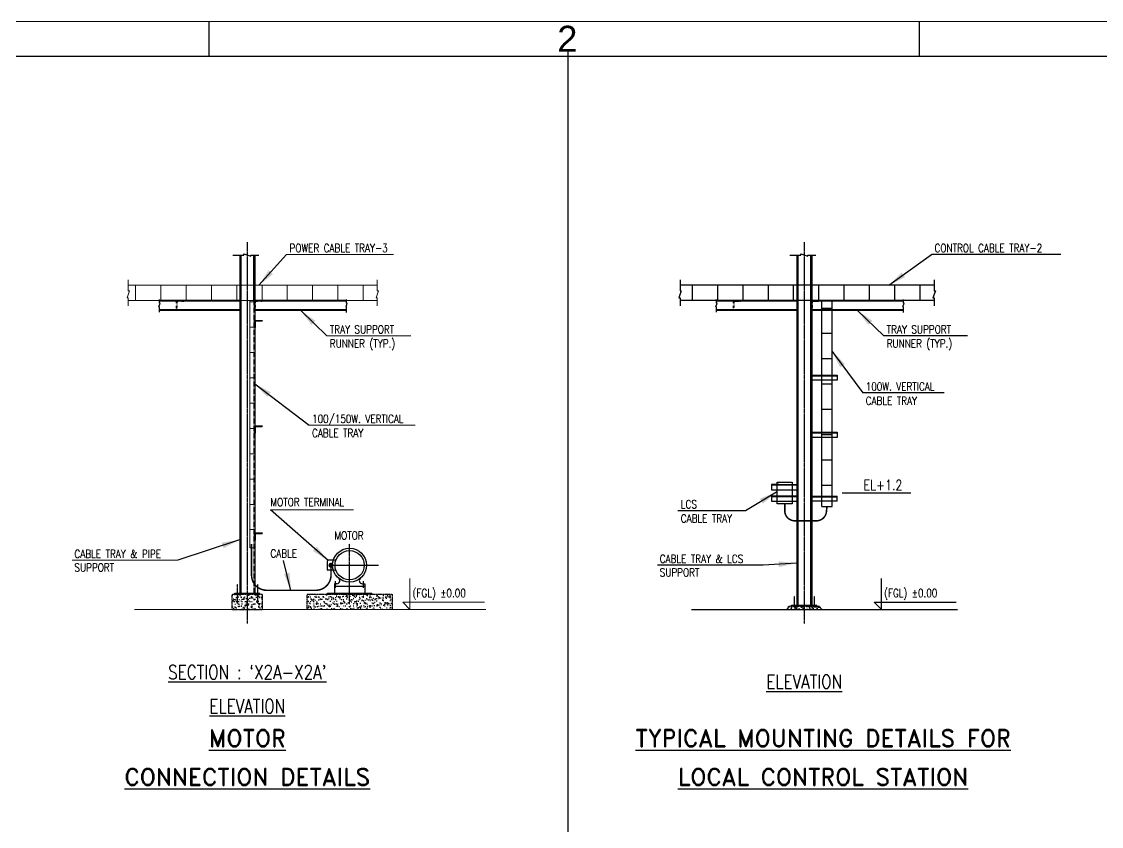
# Model space of a CAD drawing. Header units: inches. Extents: x 8618018 to 8935006, y 2431589 to 2567223.
# Drawn here: x 8806956 to 8833645, y 2511880 to 2531757 of the extents above; entities that cross this region are included whole.
import ezdxf
from ezdxf.enums import TextEntityAlignment as Align

# ---------------------------------------------------------------- set-up
doc = ezdxf.new("R2010")
doc.units = ezdxf.units.IN
doc.header["$MEASUREMENT"] = 0
for name, pattern in [('CENTER', [2, 1.25, -0.25, 0.25, -0.25]), ('HIDDEN', [0.375, 0.25, -0.125]), ('PHANTOM2', [1.25, 0.625, -0.125, 0.125, -0.125, 0.125, -0.125])]:
    doc.linetypes.add(name, pattern=pattern)
for name, color, linetype in [('AC Text', 7, 'Continuous'), ('BOM', 252, 'Continuous'), ('CCT', 4, 'Continuous'), ('Civil', 252, 'Continuous'), ('DRG', 252, 'Continuous'), ('TRAY', 1, 'Continuous')]:
    doc.layers.add(name, color=color, linetype=linetype)
doc.layers.add('DIM', color=252, linetype='Continuous', lineweight=13)
doc.layers.add('PCT', color=2, linetype='Continuous', lineweight=15)
doc.styles.add('ISOCPEUR', font='isocpeur.ttf')
doc.styles.add('ROMANS', font='ROMANS.shx', dxfattribs={"width": 0.8})
doc.styles.add('RS1', font='ROMANS.shx', dxfattribs={"width": 0.8})
doc.styles.get("Standard").update_dxf_attribs({"font": 'arial.ttf'})
doc.styles.add('TIT', font='romand.shx')
doc.dimstyles.new('DIM', dxfattribs={"dimscale": 175, "dimtxt": 2.5, "dimasz": 2.5, "dimexe": 0.875, "dimexo": 0.875, "dimgap": 1, "dimtad": 1, "dimdec": 0, "dimzin": 9, "dimdsep": 46, "dimtxsty": 'ISOCPEUR', "dimblk": 'OBLIQUE', "dimcen": 0.09, "dimclrd": 256, "dimclre": 256, "dimclrt": 252, "dimadec": 0, "dimazin": 0, "dimtfac": 1, "dimtdec": 0, "dimtmove": 0, "dimatfit": 3, "dimfxl": 1, "dimtfill": 1, "dimtolj": 1, "dimtzin": 0, "dimarcsym": 0})

# ---------------------------------------------------------------- blocks, each defined once
blk = doc.blocks.new('A1')
at = {"layer": 'BOM', "color": 7}
blk.add_line((5.01, 588.92), (836, 588.92), dxfattribs=at)
at = {"layer": 'DIM', "color": 7}
blk.add_line((0, 594), (841, 594), dxfattribs=at)
at = {"layer": 'DRG', "color": 7}
for p, q in [((109.13, 588.97), (109.13, 593.98)), ((213.26, 588.97), (213.26, 593.98))]:
    blk.add_line(p, q, dxfattribs=at)
at = {"color": 7, "style": 'ROMANS'}
for p in [(574.46, 35.06), (574.46, 25.99)]:
    blk.add_attdef('-', text='', height=3.2, dxfattribs=at).set_placement(p, align=Align.CENTER)
blk.add_attdef('REVNO.', (623.63, 25.56), '', height=3.2, dxfattribs=at)
at = {"layer": 'AC Text', "color": 7, "style": 'ROMANS'}
for tag, p in [('DRAWN____BY', (536.24, 17.62)), ('CHECKED_____BY', (574.6, 17.8)), ('APPROVED_____BY', (613.13, 17.62))]:
    blk.add_attdef(tag, p, '', height=2, dxfattribs=at)
at = {"layer": 'DRG', "color": 7}
blk.add_text('2', height=3.8, dxfattribs=at).set_placement((160.16, 589.59))
blk = doc.blocks.new('_Oblique')
at = {"color": 0, "linetype": 'ByBlock', "lineweight": -2}
blk.add_line((-0.5, -0.5), (0.5, 0.5), dxfattribs=at)

msp = doc.modelspace()

# ---------------------------------------------------------------- hatches: boundary and pattern name
at = {"layer": 'CCT'}
h = msp.add_hatch(dxfattribs=at)
h.set_pattern_fill('ANSI31', color=256, scale=5000, angle=45, style=0)
h.set_pattern_definition([(90, (64762912.86, -22277192), (-625, 1e-13), [])])
h.paths.add_polyline_path([(8829512.2, 2524870.5), (8829512.2, 2524934.1), (8829482.4, 2524934.1), (8829542.1, 2525108.7), (8829512.2, 2525108.7), (8829512.2, 2525245.5), (8823231.8, 2525245.5), (8823231.8, 2525108.7), (8823261.7, 2525108.7), (8823202, 2524934.1), (8823231.8, 2524934.1), (8823231.8, 2524870.5)])
h = msp.add_hatch(dxfattribs=at)
h.set_pattern_fill('ANSI31', color=256, scale=5000, angle=315, style=0)
h.set_pattern_definition([(0, (64756551.2, -22277192), (2e-13, 625), [])])
h.paths.add_polyline_path([(8826986.6, 2524870.5), (8826736.6, 2524870.5), (8826736.6, 2519830.1), (8826986.6, 2519830.1)])
at = {"layer": 'Civil'}
h = msp.add_hatch(dxfattribs=at)
h.set_pattern_fill('AR-SAND', color=256, scale=62.5, style=0)
h.set_pattern_definition([(37.5, (64742786.79, -22277192.01), (-3.93708488, 120.42648556), [0, -95, 0, -106.25, 0, -101.5625]), (7.5, (64742786.79, -22277192.01), (110.6110441, 176.38412908), [0, -51.25, 0, -85.625, 0, -32.8125]), (327.5, (64742709.91, -22277192.01), (194.63386636, 0.35369085), [0, -31.25, 0, -112.5, 0, -146.875]), (317.5, (64742709.91, -22277192.01), (187.8829128, 54.8547228), [0, -15.625, 0, -73.75, 0, -84.375])])
h.paths.add_polyline_path([(8812910.4, 2517241), (8812910.4, 2517616), (8812160.4, 2517616), (8812160.4, 2517241)])
h = msp.add_hatch(dxfattribs=at)
h.set_pattern_fill('AR-SAND', color=256, scale=62.5, style=0)
h.set_pattern_definition([(37.5, (64750469.81, -22262041.28), (-3.93708488, 120.42648556), [0, -95, 0, -106.25, 0, -101.5625]), (7.5, (64750469.81, -22262041.28), (110.6110441, 176.38412908), [0, -51.25, 0, -85.625, 0, -32.8125]), (327.5, (64750392.94, -22262041.28), (194.63386636, 0.35369085), [0, -31.25, 0, -112.5, 0, -146.875]), (317.5, (64750392.94, -22262041.28), (187.8829128, 54.8547228), [0, -15.625, 0, -73.75, 0, -84.375])])
h.paths.add_polyline_path([(8814013.2, 2517616), (8814013.2, 2517241), (8816113.2, 2517241), (8816113.2, 2517616)])
h = msp.add_hatch(dxfattribs=at)
h.set_pattern_fill('AR-CONC', color=8, scale=25, style=0)
h.set_pattern_definition([(50, (53579916.5, -17313042.71), (179.31504565, -15.68803375), [18.75, -206.25]), (355, (53579916.5, -17313042.71), (-34.6878334, 188.0480334), [15, -165]), (100.4514, (53579931.44, -17313044.02), (144.6273454, 172.3598855), [15.9350475, -175.285528]), (46.1842, (53579916.5, -17312992.71), (266.8102622, -41.3797536), [28.125, -309.375]), (96.6356, (53579938.74, -17312996.16), (233.6656764, 243.5294677), [23.902572, -262.92825]), (351.1842, (53579916.5, -17312992.7), (233.6654863, 243.5296502), [22.5, -247.5]), (21, (53579941.5, -17313005.21), (149.22676303, -100.65472267), [18.75, -206.25]), (326, (53579941.5, -17313005.21), (60.828833, 181.28751126), [15, -165]), (71.4514, (53579953.94, -17313013.6), (210.05565715, 80.6326242), [15.9350475, -175.285528]), (37.5, (53579916.5, -17313042.71), (3.03996383, 83.22346346), [0, -163, 0, -167.5, 0, -165.625]), (7.5, (53579916.5, -17313042.71), (65.76738436, 98.60292797), [0, -95.5, 0, -159.25, 0, -63.125]), (327.5, (53579860.75, -17313042.71), (133.45560904, -5.63871793), [0, -62.5, 0, -195, 0, -258.75]), (317.5, (53579835.75, -17313042.71), (145.79654234, 25.02624558), [0, -81.25, 0, -129.5, 0, -183.75])])
h.paths.add_polyline_path([(8825924.8, 2517316), (8825869.2, 2517241), (8826730.5, 2517241), (8826674.8, 2517316)])
at = {"layer": 'PCT'}
h = msp.add_hatch(dxfattribs=at)
h.set_pattern_fill('ANSI31', color=256, scale=5000, angle=45, style=0)
h.set_pattern_definition([(90, (64749148.5, -22277192), (-625, 1e-13), [])])
h.paths.add_polyline_path([(8815747.8, 2524870.5), (8815747.8, 2524934.1), (8815718, 2524934.1), (8815777.7, 2525108.7), (8815747.8, 2525108.7), (8815747.8, 2525245.5), (8809467.4, 2525245.5), (8809467.4, 2525108.7), (8809497.3, 2525108.7), (8809437.6, 2524934.1), (8809467.4, 2524934.1), (8809467.4, 2524870.5)])
h = msp.add_hatch(dxfattribs=at)
h.set_pattern_fill('ANSI31', color=256, scale=5000, angle=135, style=0)
h.set_pattern_definition([(180, (64750469.8, -22262041.3), (-1e-13, -625), [])])
h.paths.add_polyline_path([(8812722.2, 2524870.5), (8812597.2, 2524870.5), (8812597.2, 2518761.2), (8812722.2, 2518761.2)])

# ---------------------------------------------------------------- linework, layer by layer
for p, q in [((8820454.2, 2531048.4), (8820454.2, 2511476.7)), ((8812177.7, 2525991), (8812451.1, 2525991)), ((8812348.7, 2525991), (8812348.7, 2517641)), ((8812378.4, 2525991), (8812378.4, 2517641)), ((8812451.1, 2526020.8), (8812625.7, 2525961.1)), ((8812451.1, 2525991), (8812451.1, 2526020.8)), ((8812625.7, 2525991), (8812818.7, 2525991)), ((8812625.7, 2525961.1), (8812625.7, 2525991)), ((8812692.5, 2524870.5), (8812692.5, 2525991)), ((8812722.2, 2525991), (8812722.2, 2517641)), ((8825942, 2525991), (8826215.5, 2525991)), ((8826113.1, 2525991), (8826113.1, 2517341)), ((8826142.8, 2525991), (8826142.8, 2517341)), ((8826215.5, 2526020.8), (8826390.1, 2525961.1)), ((8826215.5, 2525991), (8826215.5, 2526020.8)), ((8826390.1, 2525991), (8826583, 2525991)), ((8826390.1, 2525961.1), (8826390.1, 2525991)), ((8826456.9, 2525991), (8826456.9, 2517341)), ((8826486.6, 2525991), (8826486.6, 2517341)), ((8810349.9, 2524713.9), (8810379.7, 2524801.3)), ((8810364.8, 2524801.3), (8810364.8, 2524897.7)), ((8812348.7, 2524870.5), (8810364.8, 2524870.5)), ((8812348.7, 2524855.5), (8810364.8, 2524855.5)), ((8810379.7, 2524801.3), (8810364.8, 2524801.3)), ((8814989.4, 2524870.5), (8812722.2, 2524870.5)), ((8814989.4, 2524855.5), (8812722.2, 2524855.5)), ((8814974.5, 2524713.5), (8815004.3, 2524800.8)), ((8814989.4, 2524800.8), (8814989.4, 2524897.3)), ((8815004.3, 2524800.8), (8814989.4, 2524800.8)), ((8824114.2, 2524713.9), (8824144.1, 2524801.3)), ((8824129.2, 2524801.3), (8824129.2, 2524897.7)), ((8826113.1, 2524870.5), (8824129.2, 2524870.5)), ((8826113.1, 2524855.5), (8824129.2, 2524855.5)), ((8824144.1, 2524801.3), (8824129.2, 2524801.3)), ((8828753.8, 2524870.5), (8826486.6, 2524870.5)), ((8828753.8, 2524855.5), (8826486.6, 2524855.5)), ((8828738.9, 2524713.5), (8828768.7, 2524800.8)), ((8828753.8, 2524800.8), (8828753.8, 2524897.3)), ((8828768.7, 2524800.8), (8828753.8, 2524800.8)), ((8810364.8, 2524713.9), (8810349.9, 2524713.9)), ((8810364.8, 2524577.2), (8810364.8, 2524713.9)), ((8812348.7, 2524635.5), (8810364.8, 2524635.5)), ((8812348.7, 2524620.5), (8810364.8, 2524620.5)), ((8814989.4, 2524635.5), (8812722.2, 2524635.5)), ((8814989.4, 2524620.5), (8812722.2, 2524620.5)), ((8814989.4, 2524713.5), (8814974.5, 2524713.5)), ((8814989.4, 2524576.8), (8814989.4, 2524713.5)), ((8824129.2, 2524713.9), (8824114.2, 2524713.9)), ((8824129.2, 2524577.2), (8824129.2, 2524713.9)), ((8826113.1, 2524635.5), (8824129.2, 2524635.5)), ((8826113.1, 2524620.5), (8824129.2, 2524620.5)), ((8828753.8, 2524635.5), (8826486.6, 2524635.5)), ((8828753.8, 2524620.5), (8826486.6, 2524620.5)), ((8828753.8, 2524713.5), (8828738.9, 2524713.5)), ((8828753.8, 2524576.8), (8828753.8, 2524713.5)), ((8812722.2, 2524379.1), (8812909.7, 2524379.1)), ((8812722.2, 2524191.6), (8812722.2, 2524379.1)), ((8812737.2, 2524206.6), (8812737.2, 2524349.1)), ((8812752.2, 2524364.1), (8812894.7, 2524364.1)), ((8826486.6, 2523022.7), (8827112.3, 2523022.7)), ((8826486.6, 2523007.7), (8827112.3, 2523007.7)), ((8827112.3, 2522897.7), (8826486.6, 2522897.7)), ((8827112.3, 2523022.7), (8827112.3, 2522897.7)), ((8812722.2, 2521587.3), (8812722.2, 2521774.8)), ((8812722.2, 2521774.8), (8812909.7, 2521774.8)), ((8812737.2, 2521602.3), (8812737.2, 2521744.8)), ((8812752.2, 2521759.8), (8812894.7, 2521759.8)), ((8826486.6, 2521613.6), (8827112.3, 2521613.6)), ((8826486.6, 2521598.6), (8827112.3, 2521598.6)), ((8827112.3, 2521613.6), (8827112.3, 2521488.6)), ((8827112.3, 2521488.6), (8826486.6, 2521488.6)), ((8825674.8, 2520321), (8825487.3, 2520321)), ((8825487.3, 2520321), (8825487.3, 2520196)), ((8826113.1, 2520306), (8825487.3, 2520306)), ((8825487.3, 2520196), (8825674.8, 2520196)), ((8825674.8, 2520321), (8826113.1, 2520321)), ((8825674.8, 2520196), (8826113.1, 2520196)), ((8825487.3, 2520036.7), (8825487.3, 2519911.7)), ((8826113.1, 2520036.7), (8825487.3, 2520036.7)), ((8826113.1, 2520021.7), (8825487.3, 2520021.7)), ((8826486.6, 2520036.7), (8827112.3, 2520036.7)), ((8826486.6, 2520021.7), (8827112.3, 2520021.7)), ((8825487.3, 2519911.7), (8826113.1, 2519911.7)), ((8827112.3, 2519911.7), (8826486.6, 2519911.7)), ((8812722.2, 2519127.8), (8812909.7, 2519127.8)), ((8812722.2, 2518940.3), (8812722.2, 2519127.8)), ((8812737.2, 2518955.3), (8812737.2, 2519097.8)), ((8812752.2, 2519112.8), (8812894.7, 2519112.8))]:
    msp.add_line(p, q)
at = {"linetype": 'CENTER'}
for p, q in [((8812535.4, 2526309.5), (8812535.4, 2516895.4)), ((8826299.8, 2526309.5), (8826299.8, 2516895.4)), ((8815063.2, 2517435), (8815063.2, 2518862.1)), ((8814549.3, 2518330.4), (8815775.6, 2518330.4)), ((8812285.8, 2517864.1), (8812285.8, 2517386.1)), ((8812785.1, 2517864.1), (8812785.1, 2517386.1))]:
    msp.add_line(p, q, dxfattribs=at)
at = {"linetype": 'HIDDEN'}
for p, q in [((8810785.4, 2524681.9), (8810785.4, 2524869.4)), ((8810785.4, 2524869.4), (8810972.9, 2524869.4)), ((8810800.4, 2524696.9), (8810800.4, 2524839.4)), ((8810815.4, 2524854.4), (8810957.9, 2524854.4)), ((8812692.5, 2524870.5), (8812692.5, 2517641)), ((8812722.2, 2524683), (8812722.2, 2524870.5)), ((8812722.2, 2524870.5), (8812909.7, 2524870.5)), ((8812737.2, 2524698), (8812737.2, 2524840.5)), ((8812752.2, 2524855.5), (8812894.7, 2524855.5)), ((8824549.8, 2524681.9), (8824549.8, 2524869.4)), ((8824549.8, 2524869.4), (8824737.3, 2524869.4)), ((8824564.8, 2524696.9), (8824564.8, 2524839.4)), ((8824579.8, 2524854.4), (8824722.3, 2524854.4)), ((8826486.6, 2524683), (8826486.6, 2524870.5)), ((8826486.6, 2524870.5), (8826674.1, 2524870.5)), ((8826501.6, 2524698), (8826501.6, 2524840.5)), ((8826516.6, 2524855.5), (8826659.1, 2524855.5))]:
    msp.add_line(p, q, dxfattribs=at)
at = {"color": 8, "linetype": 'CENTER'}
for p, q in [((8826050.2, 2517564.1), (8826050.2, 2517286.1)), ((8826549.5, 2517564.1), (8826549.5, 2517286.1))]:
    msp.add_line(p, q, dxfattribs=at)
at = {"linetype": 'HIDDEN'}
for centre, start, end in [((8810815.4, 2524839.4), 90, 180), ((8810957.9, 2524869.4), 270, 0), ((8812752.2, 2524840.5), 90, 180), ((8812894.7, 2524870.5), 270, 0), ((8824579.8, 2524839.4), 90, 180), ((8824722.3, 2524869.4), 270, 0), ((8826516.6, 2524840.5), 90, 180), ((8826659.1, 2524870.5), 270, 0), ((8810785.4, 2524696.9), 270, 0), ((8812722.2, 2524698), 270, 0), ((8824549.8, 2524696.9), 270, 0), ((8826486.6, 2524698), 270, 0)]:
    msp.add_arc(centre, 15, start, end, dxfattribs=at)
for centre, start, end in [((8812722.2, 2524206.6), 270, 0), ((8812752.2, 2524349.1), 90, 180), ((8812894.7, 2524379.1), 270, 0), ((8812722.2, 2521602.3), 270, 0), ((8812752.2, 2521744.8), 90, 180), ((8812894.7, 2521774.8), 270, 0), ((8812894.7, 2519127.8), 270, 0), ((8812722.2, 2518955.3), 270, 0), ((8812752.2, 2519097.8), 90, 180)]:
    msp.add_arc(centre, 15, start, end)
at = {"layer": 'CCT'}
for p, q in [((8832639.4, 2526007.1), (8829448.2, 2526007.1)), ((8823231.8, 2525382.2), (8823231.8, 2525108.7)), ((8829512.2, 2525382.2), (8829512.2, 2525108.7)), ((8823261.7, 2525108.7), (8823202, 2524934.1)), ((8829512.2, 2525245.5), (8823231.8, 2525245.5)), ((8823231.8, 2525108.7), (8823261.7, 2525108.7)), ((8829542.1, 2525108.7), (8829482.4, 2524934.1)), ((8829512.2, 2525108.7), (8829542.1, 2525108.7)), ((8823202, 2524934.1), (8823231.8, 2524934.1)), ((8823231.8, 2524934.1), (8823231.8, 2524741.2)), ((8829512.2, 2524870.5), (8823231.8, 2524870.5)), ((8826736.6, 2519783.1), (8826736.6, 2524870.5)), ((8826986.6, 2519783.1), (8826986.6, 2524870.5)), ((8829482.4, 2524934.1), (8829512.2, 2524934.1)), ((8829512.2, 2524934.1), (8829512.2, 2524741.2)), ((8830338.5, 2523996.4), (8828265.9, 2523996.4)), ((8829762, 2522585.6), (8827747.3, 2522585.6)), ((8827234.8, 2520116.4), (8828938.4, 2520116.4)), ((8824852.4, 2519677.4), (8823177.1, 2519677.4)), ((8825282.6, 2518330.8), (8822672.7, 2518330.8)), ((8828207.6, 2517241), (8828207.6, 2518006.3)), ((8828207.6, 2517241), (8828030.8, 2517417.8)), ((8828030.8, 2517417.8), (8830054.1, 2517417.8)), ((8823514.5, 2517241), (8830086.7, 2517241))]:
    msp.add_line(p, q, dxfattribs=at)
at = {"layer": 'Civil', "linetype": 'PHANTOM2'}
for p, q in [((8812160.4, 2517241), (8812160.4, 2517616)), ((8812160.4, 2517616), (8812910.4, 2517616)), ((8812910.4, 2517241), (8812910.4, 2517616)), ((8814013.2, 2517241), (8814013.2, 2517616)), ((8814013.2, 2517616), (8816113.2, 2517616)), ((8816113.2, 2517616), (8816113.2, 2517241)), ((8812160.4, 2517241), (8812910.4, 2517241))]:
    msp.add_line(p, q, dxfattribs=at)
at = {"layer": 'Civil', "color": 8, "linetype": 'PHANTOM2'}
for p, q in [((8825924.8, 2517316), (8825869.2, 2517241)), ((8825924.8, 2517316), (8826674.8, 2517316)), ((8826674.8, 2517316), (8826730.5, 2517241)), ((8825869.2, 2517241), (8826730.5, 2517241))]:
    msp.add_line(p, q, dxfattribs=at)
at = {"layer": 'PCT'}
for p, q in [((8816145.5, 2526007.1), (8813506.7, 2526007.1)), ((8809592.8, 2525382.2), (8809592.8, 2525108.7)), ((8815747.8, 2525382.2), (8815747.8, 2525108.7)), ((8809622.6, 2525108.7), (8809562.9, 2524934.1)), ((8815747.8, 2525245.5), (8809592.8, 2525245.5)), ((8809592.8, 2525108.7), (8809622.6, 2525108.7)), ((8815777.7, 2525108.7), (8815718, 2524934.1)), ((8815747.8, 2525108.7), (8815777.7, 2525108.7)), ((8809562.9, 2524934.1), (8809592.8, 2524934.1)), ((8809592.8, 2524934.1), (8809592.8, 2524741.2)), ((8815747.8, 2524870.5), (8809592.8, 2524870.5)), ((8812597.2, 2518761.2), (8812597.2, 2524870.5)), ((8812722.2, 2518761.2), (8812722.2, 2524870.5)), ((8815718, 2524934.1), (8815747.8, 2524934.1)), ((8815747.8, 2524934.1), (8815747.8, 2524741.2)), ((8816574.2, 2523996.4), (8814501.5, 2523996.4)), ((8816682.8, 2521788.1), (8814062.5, 2521788.1)), ((8813107, 2519694.9), (8815159.7, 2519694.9)), ((8812597.2, 2518761.2), (8812722.2, 2518761.2)), ((8810817.2, 2518452.4), (8808207.3, 2518452.4)), ((8816553.8, 2517241), (8816553.8, 2518006.3)), ((8816553.8, 2517241), (8816377, 2517417.8)), ((8816377, 2517417.8), (8818400.3, 2517417.8)), ((8809750.2, 2517241), (8818432.9, 2517241))]:
    msp.add_line(p, q, dxfattribs=at)
at = {"layer": 'TRAY'}
for p, q in [((8825630.9, 2519849.2), (8825630.9, 2520383.5)), ((8825630.9, 2520383.5), (8826005.9, 2520383.5)), ((8826005.9, 2520383.5), (8826005.9, 2519849.2)), ((8827112.3, 2519911.7), (8827112.3, 2520036.7)), ((8826005.9, 2519849.2), (8825630.9, 2519849.2)), ((8826736.6, 2519783.1), (8826986.6, 2519783.1)), ((8814515.4, 2518217.9), (8814515.4, 2518442.9)), ((8814679.6, 2518455.4), (8814527.9, 2518455.4)), ((8814679.6, 2518205.4), (8814527.9, 2518205.4)), ((8814688.2, 2517871.5), (8814688.2, 2517809)), ((8814743.8, 2517871.5), (8814688.2, 2517871.5)), ((8814688.2, 2517809), (8814688.2, 2517641)), ((8815438.2, 2517809), (8814688.2, 2517809)), ((8814716, 2517768.9), (8814716, 2517939.5)), ((8815382.5, 2517871.5), (8815438.2, 2517871.5)), ((8815410.3, 2517768.9), (8815410.3, 2517939.5)), ((8815438.2, 2517871.5), (8815438.2, 2517641)), ((8815438.2, 2517871.5), (8815438.2, 2517809)), ((8812222.9, 2517641), (8812847.9, 2517641)), ((8812222.9, 2517616), (8812222.9, 2517641)), ((8812847.9, 2517616), (8812847.9, 2517641)), ((8814513.2, 2517641), (8815613.2, 2517641)), ((8814513.2, 2517616), (8814513.2, 2517641)), ((8815613.2, 2517616), (8815613.2, 2517641))]:
    msp.add_line(p, q, dxfattribs=at)
at = {"layer": 'TRAY', "color": 8}
for p, q in [((8825987.3, 2517341), (8826612.3, 2517341)), ((8825987.3, 2517316), (8825987.3, 2517341)), ((8826612.3, 2517316), (8826612.3, 2517341))]:
    msp.add_line(p, q, dxfattribs=at)
at = {"layer": 'TRAY', "const_width": 37.5}
for points in [[(8825818.4, 2519849.2), (8825818.4, 2519677.3, 0.4142136), (8826068.4, 2519427.3), (8826599.9, 2519427.3, 0.3855877), (8826848.7, 2519652.7), (8826861.6, 2519783.1)], [(8814603.7, 2518330.4), (8814603.7, 2518086.4, -0.4142136), (8814228.7, 2517711.4), (8813015.1, 2517711.4, -0.4142136), (8812640.1, 2518086.4), (8812640.1, 2518852.4)]]:
    msp.add_lwpolyline(points, format="xyb", dxfattribs=at)
at = {"layer": 'TRAY', "const_width": 62.5}
msp.add_lwpolyline([(8814572.5, 2518330.4, 1), (8814635, 2518330.4, 1)], format="xyb", close=True, dxfattribs=at)
at = {"layer": 'TRAY'}
for radius in [418.7, 360.2]:
    msp.add_circle((8815063.2, 2518330.4), radius, dxfattribs=at)
for centre, radius, start, end in [((8814527.9, 2518442.9), 12.5, 90, 180), ((8814677.3, 2518531.8), 76.3, 271.67322, 322.54193), ((8814527.9, 2518217.9), 12.5, 180, 270), ((8814677.3, 2518129.1), 76.3, 37.45807, 88.32678), ((8814743.8, 2517950.2), 78.6, 269.99963, 57.39823), ((8815382.5, 2517950.2), 78.6, 122.60177, 270.00037)]:
    msp.add_arc(centre, radius, start, end, dxfattribs=at)

# ---------------------------------------------------------------- block references
at = {"color": 2, "xscale": 168.627375, "yscale": 168.627375, "zscale": 168.627375}
msp.add_blockref('A1', (8793189.5, 2431592.8), dxfattribs=at)

# ---------------------------------------------------------------- texts
at = {"color": 3, "style": 'RS1', "width": 0.8}
for s, p in [("%%USECTION : `X2A-X2A'", (8812535.4, 2515687.7)), ('%%UELEVATION', (8826299.8, 2515454.1)), ('%%UELEVATION', (8812535.4, 2514850.5))]:
    msp.add_text(s, height=343.75, dxfattribs=at).set_placement(p, align=Align.MIDDLE_CENTER)
at = {"color": 3, "style": 'TIT'}
for s, height, p in [('%%UMOTOR', 421.88, (8812535.4, 2514058.5)), ('%%UTYPICAL MOUNTING DETAILS FOR', 421.875, (8826766.8, 2514058.5)), ('%%UCONNECTION DETAILS', 421.875, (8812535.4, 2513101.5)), ('%%ULOCAL CONTROL STATION', 421.875, (8826766.8, 2513101.5))]:
    msp.add_text(s, height=height, dxfattribs=at).set_placement(p, align=Align.MIDDLE_CENTER)
at = {"layer": 'CCT', "style": 'RS1', "width": 0.8}
for s, p in [('CONTROL CABLE TRAY-2', (8829520.7, 2526065.4)), ('TRAY SUPPORT', (8828338.4, 2524054.7)), ('RUNNER (TYP.)', (8828338.4, 2523705.5)), ('100W. VERTICAL', (8827819.8, 2522643.9)), ('CABLE TRAY', (8827819.8, 2522293.6)), ('LCS', (8823249.6, 2519735.7)), ('CABLE TRAY', (8823249.6, 2519385.5)), ('CABLE TRAY & LCS', (8822728.8, 2518388.8)), ('SUPPORT', (8822728.8, 2518052.7)), (' (FGL) ±0.00', (8828163.7, 2517543.5))]:
    msp.add_text(s, height=200, dxfattribs=at).set_placement(p)
msp.add_text('EL+1.2', height=250, dxfattribs=at).set_placement((8828245.9, 2520312.1), align=Align.MIDDLE_CENTER)
at = {"layer": 'PCT', "style": 'RS1', "width": 0.8}
for s, p in [('POWER CABLE TRAY-3', (8813579.2, 2526065.4)), ('TRAY SUPPORT', (8814574, 2524054.7)), ('RUNNER (TYP.)', (8814574, 2523705.5)), ('100/150W. VERTICAL', (8814135, 2521846.4)), ('CABLE TRAY', (8814135, 2521496.1)), ('MOTOR TERMINAL', (8813107, 2519789.4)), ('MOTOR', (8814689.5, 2518964.1)), ('CABLE TRAY & PIPE', (8808263.4, 2518510.3)), ('CABLE', (8813107, 2518520.8)), ('SUPPORT', (8808263.4, 2518174.3)), (' (FGL) ±0.00', (8816509.9, 2517543.5))]:
    msp.add_text(s, height=200, dxfattribs=at).set_placement(p)

# ---------------------------------------------------------------- leaders
at = {"layer": 'CCT'}
for points in [[(8828393.3, 2525245.5), (8829448.2, 2526007.1)], [(8827620.2, 2524620.5), (8828265.9, 2523996.4)], [(8826986.6, 2523609.1), (8827747.3, 2522585.6)], [(8825613.1, 2520136.4), (8824852.4, 2519677.4)]]:
    msp.add_leader(points, dimstyle='DIM', override={"dimgap": 0.8, "dimtad": 0}, dxfattribs=at)
at = {"layer": 'PCT'}
for points in [[(8812824.1, 2525245.5), (8813506.7, 2526007.1)], [(8813855.8, 2524620.5), (8814501.5, 2523996.4)], [(8812722.2, 2522811.5), (8814062.5, 2521788.1)], [(8814529.6, 2518448.7), (8813107, 2519694.9)], [(8812341.6, 2518957.1), (8810817.2, 2518452.4)], [(8813614.8, 2517704.7), (8813433.3, 2518447)]]:
    msp.add_leader(points, dimstyle='DIM', override={"dimgap": 0.8, "dimtad": 0}, dxfattribs=at)
at = {"layer": 'TRAY'}
msp.add_leader([(8826105.9, 2518381.8), (8825282.6, 2518330.8)], dimstyle='DIM', override={"dimgap": 0.8, "dimtad": 0}, dxfattribs=at)

doc.saveas('drawing.dxf')
